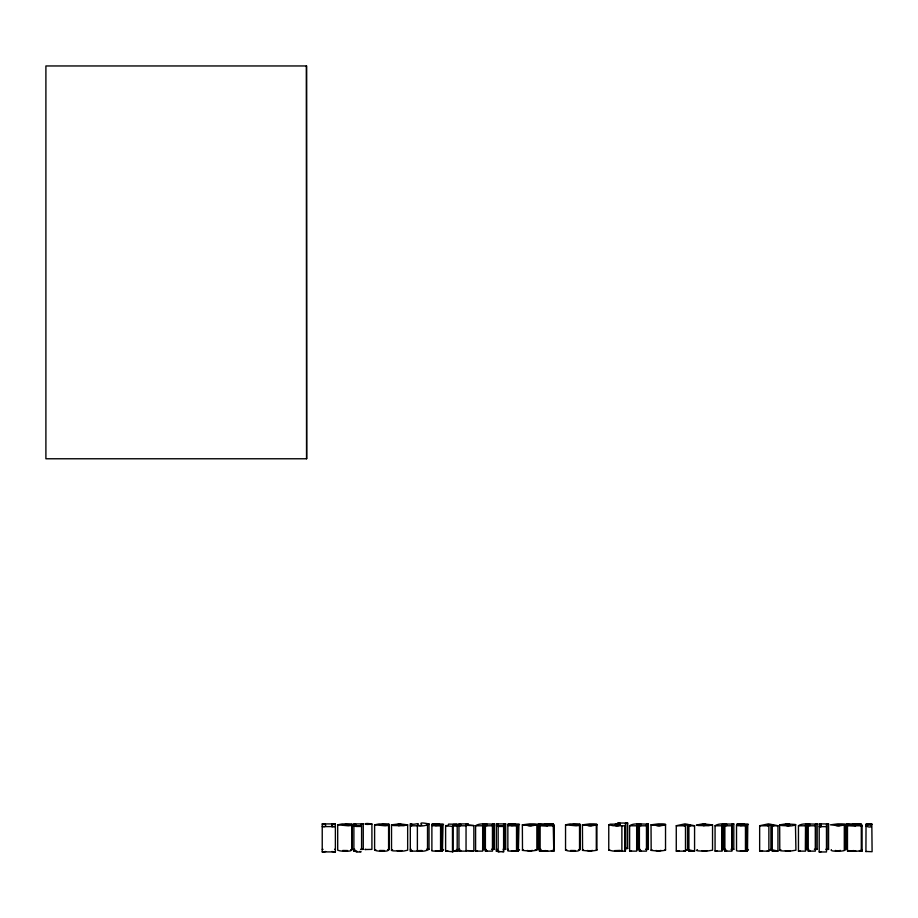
<?xml version="1.0" encoding="UTF-8"?>
<svg xmlns="http://www.w3.org/2000/svg" width="918" height="918" viewBox="0 0 918 918"><rect width="100%" height="100%" fill="white"/><g stroke="black" fill="none" stroke-linecap="round" stroke-linejoin="round"><path stroke-width="1.38" d="M532.291 850.401L529.915 851.055L527.242 850.47M592.362 850.401L589.987 851.055L587.325 850.47M660.971 850.401L658.596 851.055L655.922 850.47M840.372 850.401L837.996 851.055L835.323 850.47M620.235 850.412L614.486 850.63M431.942 850.435L431.644 850.619A5.451 0.585 0 0 0 433.789 851.089L442.384 851.181L442.66 825.202L435.419 825.511L443.566 824.479A6.082 0.654 0 0 0 441.971 824.043L432.183 823.871L431.885 824.536L431.885 849.884M442.384 851.181L442.66 825.202M507.918 850.435L507.608 850.619A5.451 0.585 0 0 0 509.754 851.089L518.349 851.181L518.624 825.202L511.395 825.511L519.531 824.479A6.082 0.654 0 0 0 517.936 824.043L508.147 823.871L507.849 824.536L507.849 849.884L508.147 849.207M518.349 851.181L518.624 825.202M747.263 851.181L747.539 825.202L740.31 825.511L748.445 824.479A6.082 0.654 0 0 0 746.85 824.043L737.062 823.871L736.764 824.536L744.464 824.215L736.523 825.282L736.523 850.619A5.451 0.585 0 0 0 738.68 851.089L747.263 851.181L747.539 850.55L747.539 825.202M625.433 848.76L627.671 848.462L627.671 823.044L617.665 823.044L620.04 823.216L620.235 824.112L610.263 824.18L608.76 824.777L608.76 850.114L613.029 851.055A7.78 0.838 0 0 0 618.652 851.181L625.433 851.193L625.433 823.423L627.671 823.113M412.182 850.722L410.312 851.055M477.463 850.722L475.593 851.055M487.263 850.722L485.392 851.055M631.481 850.722L629.61 851.055M641.269 850.722L639.398 851.055M716.935 850.722L715.065 851.055M726.735 850.722L724.864 851.055M800.324 850.722L798.453 851.055M810.112 850.722L808.242 851.055M492.45 849.666L494.332 849.334L494.332 823.916C488.273 824.662 480.206 822.482 475.593 825.718L475.593 851.135L482.661 851.135L482.661 824.513L484.279 824.135L487.263 824.387L487.171 825.557L485.392 825.718L485.392 851.135L492.45 851.135L492.45 824.33L494.332 823.985M646.467 849.666L648.337 849.334L648.337 823.916C642.29 824.662 634.212 822.482 629.61 825.718L629.61 851.135L636.667 851.135L636.667 824.513L638.285 824.135L641.269 824.387L641.177 825.557L639.398 825.718L639.398 851.135L646.467 851.135L646.467 824.33L648.337 823.985M731.921 849.666L733.803 849.334L733.803 823.916C727.745 824.662 719.678 822.482 715.065 825.718L715.065 851.135L722.133 851.135L722.133 824.513L723.751 824.135L726.735 824.387L726.643 825.557L724.864 825.718L724.864 851.135L731.921 851.135L731.921 824.33L733.803 823.985M815.31 849.666L817.181 849.334L817.181 823.916C811.133 824.662 803.066 822.482 798.453 825.718L798.453 851.135L805.522 851.135L805.522 824.513L807.129 824.135L810.112 824.387L810.032 825.557L808.242 825.718L808.242 851.135L815.31 851.135L815.31 824.33L817.181 823.985M522.353 824.823L529.789 823.859A6.69 0.723 0 0 1 535.378 824.169L536.858 824.433L536.858 850.263L530.191 851.193L522.503 850.389L522.353 824.823L531.465 825.833L536.858 824.926L527.345 824.926L536.858 824.433M522.353 850.171L523.249 849.666M582.425 824.823L589.861 823.859A6.69 0.723 0 0 1 595.449 824.169L596.93 824.433L596.93 850.263L590.263 851.193L582.574 850.389L582.425 824.823L591.536 825.833L596.93 824.926L587.417 824.926L596.93 824.433M582.425 850.171L583.32 849.666M651.023 824.823L658.458 823.859A6.69 0.723 0 0 1 664.047 824.169L665.527 824.433L665.527 850.263L658.872 851.193L651.172 850.389L651.023 824.823L660.145 825.833L665.527 824.926L656.014 824.926L665.527 824.433M651.023 850.171L651.929 849.666M608.76 850.114L609.609 849.655M421.959 850.504L417.38 850.676M498.405 850.745L496.328 851.055M503.603 849.655L505.692 849.334L505.692 823.916L496.328 823.916L496.328 851.135L498.749 851.135M826.475 849.655L828.575 849.334L828.575 823.916L819.2 823.916L819.2 851.973L826.475 851.973L826.475 824.307L828.575 823.985M821.277 851.594L819.2 851.904M351.101 850.538C350.114 851.548 341.003 851.732 337.698 850.171L337.698 824.823L342.207 823.928L352.26 824.353L352.26 849.701L350.653 849.632M388.004 850.538C387.017 851.548 377.906 851.732 374.613 850.171L374.613 824.823L379.111 823.928L389.175 824.353L389.175 849.701L387.557 849.632M374.613 850.171L375.783 849.632M578.948 850.538C577.961 851.548 568.839 851.732 565.545 850.171L565.545 824.823L570.044 823.928L580.107 824.353L580.107 849.701L578.489 849.632M565.545 850.171L566.716 849.632M482.661 849.85L482.834 824.249M636.667 849.85L636.851 824.249M722.133 849.85L722.305 824.249M805.522 849.85L805.694 824.249M391.389 824.846L399.537 823.859L407.661 824.857L407.661 850.194L403.69 851.066L393.558 850.894A10.029 1.079 0 0 1 391.527 850.389L391.527 825.041A10.029 1.079 0 0 0 393.558 825.546L403.69 825.718L407.661 824.857M391.389 850.194L392.583 849.655M787.747 851.193L781.826 850.894A10.029 1.079 0 0 1 779.795 850.389L779.669 824.846L785.957 823.882L795.458 824.49L795.929 850.194L789.939 851.158L785.315 850.665M779.669 850.194L780.851 849.655M460.893 850.734L458.954 851.055M325.775 851.514L323.067 851.904M335.38 823.997C331.696 822.287 330.273 827.703 334.554 826.556M712.54 824.857L708.581 825.718L698.437 825.546A10.029 1.079 0 0 1 696.418 825.041L702.58 823.882L712.54 824.857L712.54 850.194L706.55 851.158L701.926 850.665M795.929 824.857C792.9 825.798 787.483 826.957 785.097 824.697C786.474 822.494 793.485 825.133 788.528 825.695M865.926 851.697L866.03 824.192L871.825 824.066L872.1 851.709L866.144 851.468M371.916 824.031C362.564 825.523 362.874 822.276 371.916 824.031L371.916 849.38L364.894 849.54L365.697 849.322M473.849 825.58L466.046 825.362L466.046 851.135L458.954 851.135L458.954 823.916L468.329 823.916L466.195 824.1L466.046 824.789L473.849 825.58L473.849 850.929L466.046 850.711M402.118 850.642L397.046 850.665M707.009 850.642L705.15 851.043M790.387 850.642L788.528 851.043M872.043 824.192L866.03 824.192M498.153 826.384L503.879 826.384L498.153 826.384L498.153 851.732L503.879 851.732L502.1 851.445M498.153 851.732L499.908 851.445M429.027 823.985C426.113 825.764 421.821 826.487 417.38 825.546L417.38 851.135L410.312 851.135L410.312 823.916C414.305 825.523 420.857 821.541 417.38 825.328C428.454 826.751 412.308 820.795 429.027 823.916L429.027 849.334C426.113 851.112 421.821 851.835 417.38 850.894M831.318 849.666C829.115 851.766 842.931 851.652 844.927 850.263L844.927 824.433L843.447 824.169A6.69 0.723 0 0 0 837.859 823.859L830.423 824.823L839.545 825.833L844.927 824.926L835.414 824.926L844.927 824.433M363.264 823.985L361.267 824.146L361.164 825.787L353.889 825.787C356.574 826.728 356.62 822.93 353.889 823.985M355.863 850.906L353.889 851.055M361.267 849.483L363.264 849.334L363.264 823.916L353.889 823.916L353.889 851.135L356.322 851.135M505.692 823.985L503.603 824.307L503.603 851.135M684.667 850.642L683.853 850.917L685.482 851.055M768.056 850.642L767.241 850.917L768.871 851.055M697.473 849.655L696.418 850.389A10.029 1.079 0 0 0 698.437 850.894L704.37 851.193M687.525 824.593L683.853 825.58L685.482 825.718L685.482 851.135L676.268 851.135L676.268 825.718L685.023 823.859L694.57 825.718L694.57 851.135L688.902 851.135L688.902 825.718L690.795 825.569L687.525 824.593L687.525 849.942L685.62 850.412M770.913 824.593L767.241 825.58L768.871 825.718L768.871 851.135L759.656 851.135L759.656 825.718L768.412 823.859L777.959 825.718L777.959 851.135L772.279 851.135L772.279 825.718L774.172 825.569L770.913 824.593L770.913 849.942L769.009 850.412M518.67 850.137L519.531 849.827A6.082 0.654 0 0 0 519.347 849.666M679.182 850.653L676.268 851.055M762.56 850.653L759.656 851.055M442.66 850.55L435.419 850.86L436.922 850.642M747.539 850.55L740.31 850.86L741.801 850.642M347.612 850.55L342.712 850.481M384.527 850.55L379.616 850.481M575.46 850.55L570.548 850.481M482.834 849.598L486.299 849.598M636.851 849.598L640.305 849.598M722.305 849.598L725.771 849.598M805.694 849.598L808.333 849.517M441.374 850.286L443.566 849.827A6.082 0.654 0 0 0 442.843 849.517M746.265 850.286L748.445 849.827A6.082 0.654 0 0 0 747.722 849.517M625.433 825.844L613.029 825.707L608.76 824.777M512.887 850.642L511.395 850.86L518.624 850.55M337.698 824.823L348.289 825.81L351.743 825.374L342.712 825.133L345.627 824.272L352.26 824.353M374.613 824.823L385.204 825.81L388.647 825.374L379.616 825.133L382.531 824.272L389.175 824.353M565.545 824.823L576.137 825.81L579.591 825.374L570.548 825.133L573.463 824.272L580.107 824.353M453.079 851.135L457.198 851.135L457.198 824.272L453.079 824.433L453.079 825.592L457.198 825.592M456.636 849.666L456.326 849.448M357.469 851.445C351.686 852.179 365.502 852.168 359.672 851.445M536.858 849.77L535.217 849.666M596.93 849.77L596.298 849.816L596.298 824.479M664.896 849.816L665.527 849.77M844.927 849.77L844.296 849.816L844.296 824.479M442.384 825.844L433.789 825.752A5.451 0.585 0 0 1 431.644 825.282L439.573 824.215L431.885 824.536M518.349 825.844L509.754 825.752A5.451 0.585 0 0 1 507.608 825.282L515.549 824.215L507.849 824.536M747.263 825.844L738.68 825.752A5.451 0.585 0 0 1 736.523 825.282M688.902 851.055L690.795 850.917L689.808 850.55M772.279 851.055L774.172 850.917L773.197 850.55M323.067 826.556C327.336 827.634 325.947 822.207 322.229 823.997M306.612 458.771L45.9 458.771L45.9 65.958L306.612 65.958L306.612 458.771L306.382 65.958M540.863 849.793L538.132 849.311L538.132 823.916L553.233 823.916L553.749 824.559L553.749 849.907L553.233 823.916M846.212 849.311L846.212 823.916L861.302 823.916L861.302 849.907M553.749 824.559L544.535 824.043L553.99 825.741L553.99 851.135L539.394 851.135L539.394 825.248L547.667 825.672L538.132 823.962M861.83 824.559L852.604 824.043L862.071 825.741L862.071 851.135L847.475 851.135L847.475 825.248L855.737 825.672L846.212 823.962M457.198 825.787L453.079 825.787L453.079 851.824L445.62 851.009L445.62 825.592L447.892 825.592L448.592 824.1L457.198 824.272M417.38 825.787L410.312 825.787C412.767 826.659 412.802 822.998 410.312 823.985M466.046 825.787L458.954 825.787C461.536 826.682 461.433 822.998 458.954 823.985M475.593 825.787L482.661 825.787M485.392 825.787L492.45 825.787M503.603 825.787L496.328 825.787C499.013 826.728 499.059 822.93 496.328 823.985M539.394 825.787L553.99 825.787M629.61 825.787L636.667 825.787M639.398 825.787L646.467 825.787M676.268 825.787L685.482 825.787M688.902 825.787L694.57 825.787M715.065 825.787L722.133 825.787M724.864 825.787L731.921 825.787M759.656 825.787L768.871 825.787M772.279 825.787L777.959 825.787M798.453 825.787L805.522 825.787M808.242 825.787L815.31 825.787M847.475 825.787L862.071 825.787M322.229 826.636L335.38 826.556M445.62 825.661L453.079 826.475M826.475 826.636L819.2 826.636C822.092 827.761 822.126 822.735 819.2 823.985M624.814 848.381L627.671 848.381M322.229 849.334L323.067 849.334M334.554 849.334L335.38 849.334M360.579 849.265L363.264 849.265M426.514 849.265L429.027 849.265M491.497 849.265L494.332 849.265M503.018 849.265L505.692 849.265M538.132 849.265L540.874 849.265M645.515 849.265L648.337 849.265M730.969 849.265L733.803 849.265M814.358 849.265L817.181 849.265M825.89 849.265L828.575 849.265M539.394 850.584L547.667 851.009L544.948 850.527M847.475 850.584L855.737 851.009L853.017 850.527M445.62 850.94L447.892 850.94M453.079 850.94L457.198 850.94M322.229 851.904L335.38 851.904M787.747 825.844L781.826 825.546A10.029 1.079 0 0 1 779.795 825.041L779.669 824.846M334.554 851.904L331.823 851.514M496.328 849.334L497.326 849.357M353.889 849.334L354.899 849.357M458.954 849.334L459.907 849.357M410.312 849.334L411.253 849.357M777.959 851.055L770.431 849.494M694.57 851.055L687.054 849.494M806.314 849.219L808.873 849.368M722.936 849.219L725.495 849.368M637.471 849.219L640.03 849.368M483.465 849.219L486.024 849.368M859.363 850.596L862.071 851.078M551.293 850.596L553.99 851.078M466.642 850.561L473.849 850.929M861.302 849.265L861.83 849.907M553.233 849.265L553.749 849.907M826.9 824.054L826.9 849.402M820.91 824.066L820.91 826.877M815.677 824.054L815.677 849.402M807.129 824.135L807.129 849.483M806.256 824.169L806.256 849.506M746.908 825.202L746.908 850.55M746.632 825.844L746.632 851.181M745.99 825.764L745.99 851.101M745.45 825.741L745.45 851.089M732.3 824.054L732.3 849.402M723.751 824.135L723.751 849.483M722.868 824.169L722.868 849.506M646.834 824.054L646.834 849.402M638.285 824.135L638.285 849.483M637.402 824.169L637.402 849.506M625.732 823.194L625.732 848.53M624.802 825.844L624.802 851.193M621.888 825.626L621.888 850.975M579.533 824.398L579.533 849.747M540.048 825.248L540.048 850.584M517.718 825.844L517.718 851.181M517.063 825.764L517.063 851.101M516.524 825.741L516.524 851.089M504.028 824.054L504.028 849.402M492.828 824.054L492.828 849.402M484.279 824.135L484.279 849.483M483.396 824.169L483.396 849.506M452.471 826.475L452.471 851.824M442.028 825.202L442.028 850.55M441.753 825.844L441.753 851.181M441.099 825.764L441.099 851.101M440.56 825.741L440.56 851.089M427.513 824.054L427.513 849.402M388.589 824.398L388.589 849.747M361.589 824.054L361.589 849.402M351.686 824.398L351.686 849.747M335.38 851.973L335.38 823.916L322.229 823.916L322.229 851.973M332.041 824.123L332.041 826.934M532.291 825.053C529.847 827.152 522.17 823.859 532.291 825.053M592.362 825.053C589.918 827.152 582.241 823.859 592.362 825.053M660.971 825.053C658.527 827.152 650.851 823.859 660.971 825.053M840.372 825.053C837.927 827.152 830.251 823.859 840.372 825.053M620.235 825.064C614.039 827.772 611.927 822.562 620.235 824.295L620.235 825.064M402.21 825.007L398.676 825.684L396.828 824.697L400.248 824.008L402.21 825.007M707.09 825.007L703.567 825.684L701.719 824.697L705.127 824.008L707.09 825.007M866.144 826.131C873.672 829.47 872.548 822.39 866.144 826.131M361.44 826.384L355.714 826.384L361.44 826.384"/></g></svg>
